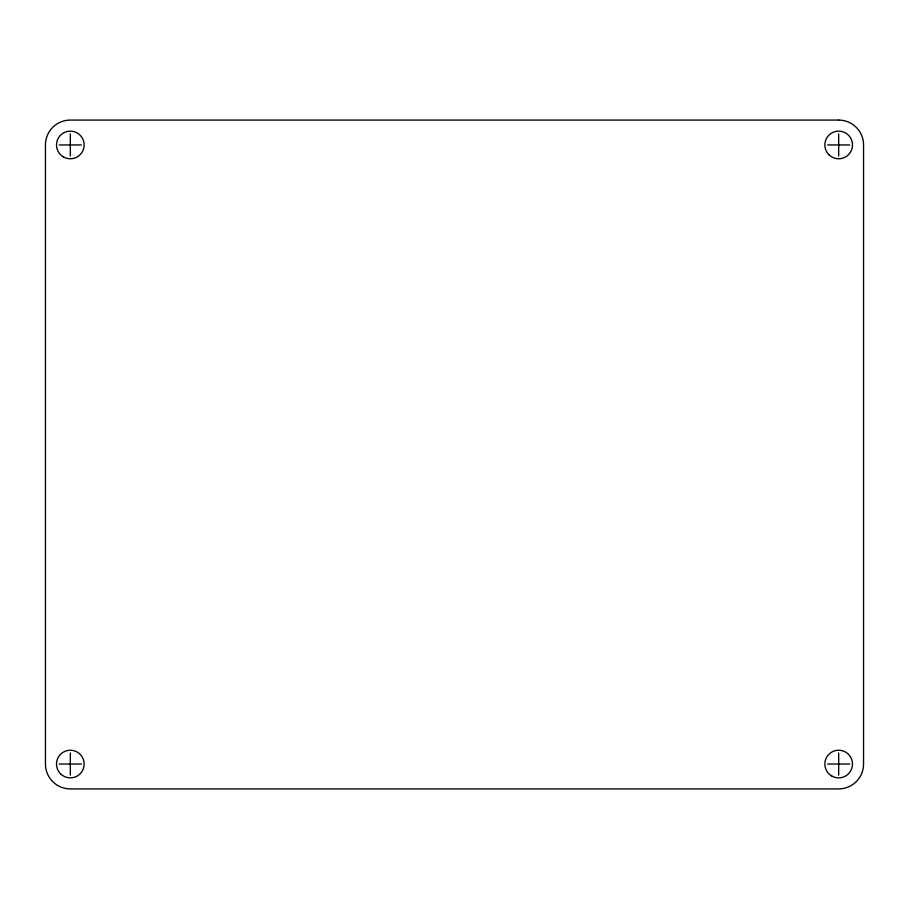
<?xml version="1.0" encoding="UTF-8"?>
<svg xmlns="http://www.w3.org/2000/svg" width="909" height="909" viewBox="0 0 909 909"><rect width="100%" height="100%" fill="white"/><g stroke="black" fill="none" stroke-linecap="round" stroke-linejoin="round"><path stroke-width="1.36" d="M59.267 144.951L81.378 144.951M827.622 144.951L849.733 144.951M59.267 764.049L81.378 764.049M827.622 764.049L849.733 764.049M838.677 133.896L838.677 156.007M838.677 752.993L838.677 775.104M70.323 133.896L70.323 156.007M70.323 752.993L70.323 775.104M838.677 120.079L70.323 120.079A24.873 24.873 0 0 0 45.45 144.951L45.45 764.049A24.873 24.873 0 0 0 70.323 788.921L838.677 788.921A24.873 24.873 0 0 0 863.55 764.049L863.55 144.951A24.873 24.873 0 0 0 838.677 120.079M63.414 156.916A13.817 13.817 0 0 0 84.139 144.951A13.817 13.817 0 0 0 63.414 132.975A13.817 13.817 0 0 0 63.414 156.916M60.551 773.82A13.817 13.817 0 0 0 83.673 767.628A13.817 13.817 0 0 0 66.743 750.698A13.817 13.817 0 0 0 60.551 773.82M828.906 154.723A13.817 13.817 0 0 0 852.028 148.531A13.817 13.817 0 0 0 835.098 131.6A13.817 13.817 0 0 0 828.906 154.723M831.769 776.025A13.817 13.817 0 0 0 852.494 764.049A13.817 13.817 0 0 0 831.769 752.084A13.817 13.817 0 0 0 831.769 776.025"/></g></svg>
